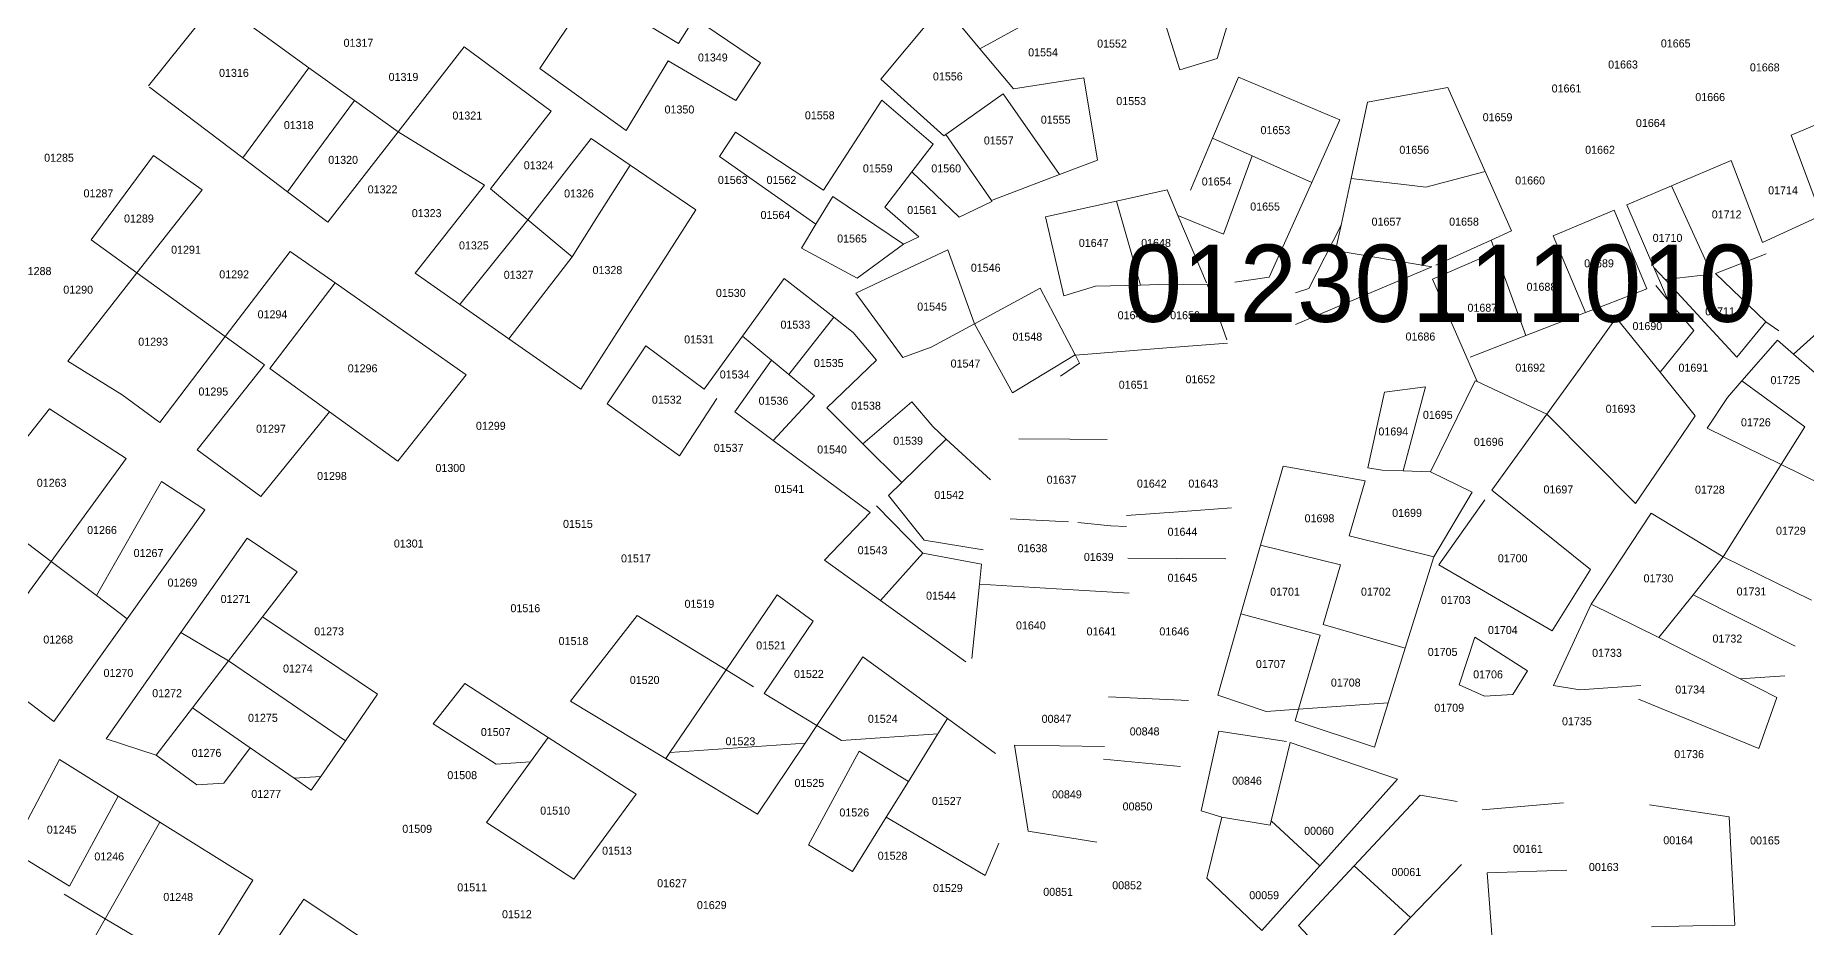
# Model space of a CAD drawing. Header units: metres. Extents: x 245232 to 248406, y 1633796 to 1637634.
# Drawn here: x 246900.2 to 247232.2, y 1636211.5 to 1636378.7 of the extents above; entities that cross this region are included whole.
import ezdxf
from ezdxf.enums import TextEntityAlignment as Align

# ---------------------------------------------------------------- set-up
doc = ezdxf.new("R2010")
doc.units = ezdxf.units.M
doc.header["$MEASUREMENT"] = 0
doc.layers.add('historique_numero_parcelle', color=7, linetype='Continuous')
doc.layers.add('limites_sections', color=7, linetype='Continuous')
doc.layers.add('LIMITES_PARCELLES', color=7, linetype='Continuous', lineweight=0, true_color=0xffffff)
doc.styles.add('Style-FANCY', font='FANCY.shx')

msp = doc.modelspace()

# ---------------------------------------------------------------- linework, layer by layer
at = {"layer": 'limites_parcelles'}
for p, q in [((247129.117, 1636398.816), (247121.702, 1636374.422)), ((247114.691, 1636372.305), (247107.532, 1636395.254)), ((247020.755, 1636377.196), (247004.545, 1636387.038)), ((246921.339, 1636369.254), (246934.119, 1636385.147)), ((246934.119, 1636385.147), (246943.218, 1636378.598)), ((246994.719, 1636372.537), (247003.028, 1636385.001)), ((247071.031, 1636383.647), (247077.215, 1636376.254)), ((247023.718, 1636381.971), (247020.755, 1636377.196)), ((247023.718, 1636381.971), (247036.124, 1636373.587)), ((247058.639, 1636370.528), (247068.482, 1636382.276)), ((247077.215, 1636376.254), (247085.224, 1636380.584)), ((246943.218, 1636378.598), (246951.431, 1636372.685)), ((246968.154, 1636360.649), (246980.573, 1636376.591)), ((246980.573, 1636376.591), (246996.845, 1636364.553)), ((247018.8, 1636373.952), (247010.943, 1636360.922)), ((247031.493, 1636366.543), (247018.8, 1636373.952)), ((247036.124, 1636373.587), (247031.493, 1636366.543)), ((247077.215, 1636376.254), (247083.51, 1636368.729)), ((247121.702, 1636374.422), (247114.691, 1636372.305)), ((246951.431, 1636372.685), (246939.049, 1636355.787)), ((246951.431, 1636372.685), (246959.967, 1636366.541)), ((247010.943, 1636360.922), (246994.719, 1636372.537)), ((247070.48, 1636359.919), (247058.639, 1636370.528)), ((247083.51, 1636368.729), (247096.744, 1636370.761)), ((247096.744, 1636370.761), (247099.3, 1636355.378)), ((247120.855, 1636359.478), (247125.712, 1636370.934)), ((247125.712, 1636370.934), (247144.721, 1636362.912)), ((246939.049, 1636355.787), (246921.571, 1636369.051)), ((247070.836, 1636360.17), (247081.605, 1636367.776)), ((247081.605, 1636367.776), (247092.169, 1636352.648)), ((247149.88, 1636366.22), (247154.952, 1636367.154)), ((247154.952, 1636367.154), (247164.962, 1636368.998)), ((247164.962, 1636368.998), (247171.941, 1636353.243)), ((246959.967, 1636366.541), (246953.121, 1636357.198)), ((246959.967, 1636366.541), (246968.154, 1636360.649)), ((246996.845, 1636364.553), (246985.468, 1636350.001)), ((247047.903, 1636349.701), (247058.851, 1636366.612)), ((247058.851, 1636366.612), (247068.442, 1636358.363)), ((247146.817, 1636351.925), (247149.88, 1636366.22)), ((247229.298, 1636360.039), (247239.389, 1636364.315)), ((246968.154, 1636360.649), (246954.96, 1636343.712)), ((246975.149, 1636356.351), (246968.154, 1636360.649)), ((247028.399, 1636356.01), (247031.413, 1636360.573)), ((247031.413, 1636360.573), (247047.903, 1636349.701)), ((247070.836, 1636360.17), (247070.48, 1636359.919)), ((247079.399, 1636347.759), (247070.836, 1636360.17)), ((247144.721, 1636362.912), (247139.457, 1636351.173)), ((246953.121, 1636357.198), (246947.428, 1636349.428)), ((246992.496, 1636344.145), (247004.336, 1636359.437)), ((247004.336, 1636359.437), (247011.657, 1636354.437)), ((247068.442, 1636358.363), (247064.476, 1636353.173)), ((247116.709, 1636349.702), (247120.855, 1636359.478)), ((247128.298, 1636356.155), (247120.855, 1636359.478)), ((247234.926, 1636344.977), (247229.298, 1636360.039)), ((246910.61, 1636340.391), (246922.327, 1636356.205)), ((246922.327, 1636356.205), (246931.444, 1636349.811)), ((246947.428, 1636349.428), (246939.049, 1636355.787)), ((246984.376, 1636350.673), (246975.149, 1636356.351)), ((247005.449, 1636344.624), (247011.657, 1636354.437)), ((247011.657, 1636354.437), (247023.965, 1636346.032)), ((247036.419, 1636350.385), (247028.399, 1636356.01)), ((247099.3, 1636355.378), (247092.169, 1636352.648)), ((247122.893, 1636341.481), (247128.298, 1636356.155)), ((247128.298, 1636356.155), (247139.457, 1636351.173)), ((247206.892, 1636350.546), (247218.074, 1636355.284)), ((247218.074, 1636355.284), (247223.958, 1636339.914)), ((246971.356, 1636334.151), (246984.376, 1636350.673)), ((247046.488, 1636343.323), (247036.419, 1636350.385)), ((247064.476, 1636353.173), (247059.38, 1636346.504)), ((247073.374, 1636344.648), (247064.476, 1636353.173)), ((247092.169, 1636352.648), (247079.399, 1636347.759)), ((247139.457, 1636351.173), (247131.492, 1636333.411)), ((247144.94, 1636343.167), (247146.817, 1636351.925)), ((247146.817, 1636351.925), (247157.232, 1636350.707)), ((247157.232, 1636350.707), (247160.841, 1636350.285)), ((247160.841, 1636350.285), (247171.941, 1636353.243)), ((247171.941, 1636353.243), (247176.886, 1636342.078)), ((247198.502, 1636346.991), (247206.892, 1636350.546)), ((247214.438, 1636333.984), (247206.892, 1636350.546)), ((246931.444, 1636349.811), (246919.202, 1636334.2)), ((246954.96, 1636343.712), (246947.428, 1636349.428)), ((246985.468, 1636350.001), (246992.496, 1636344.145)), ((247046.488, 1636343.323), (247049.656, 1636348.545)), ((247049.656, 1636348.545), (247062.912, 1636339.576)), ((247079.497, 1636347.617), (247073.374, 1636344.648)), ((247079.399, 1636347.759), (247079.497, 1636347.617)), ((247089.512, 1636344.695), (247102.817, 1636347.665)), ((247102.817, 1636347.665), (247112.336, 1636349.789)), ((247102.817, 1636347.665), (247107.341, 1636331.924)), ((247112.336, 1636349.789), (247114.37, 1636344.995)), ((247203.601, 1636335.244), (247198.502, 1636346.991)), ((246979.724, 1636328.296), (246992.496, 1636344.145)), ((246992.496, 1636344.145), (247000.779, 1636337.243)), ((247000.779, 1636337.243), (247005.449, 1636344.624)), ((247023.965, 1636346.032), (247016.968, 1636335.128)), ((247059.38, 1636346.504), (247065.759, 1636340.957)), ((247092.968, 1636329.892), (247089.512, 1636344.695)), ((247114.37, 1636344.995), (247119.744, 1636332.326)), ((247114.37, 1636344.995), (247122.893, 1636341.481)), ((247184.735, 1636341.158), (247196.162, 1636346)), ((247196.162, 1636346), (247202.291, 1636331.239)), ((247223.958, 1636339.914), (247234.926, 1636344.977)), ((246919.202, 1636334.2), (246910.61, 1636340.391)), ((247043.782, 1636338.862), (247046.488, 1636343.323)), ((247065.759, 1636340.957), (247062.912, 1636339.576)), ((247138.9, 1636331.295), (247144.94, 1636343.167)), ((247143.927, 1636338.438), (247144.94, 1636343.167)), ((247173.081, 1636340.355), (247162.713, 1636335.66)), ((247176.886, 1636342.078), (247173.081, 1636340.355)), ((247173.081, 1636340.355), (247179.571, 1636322.463)), ((247190.764, 1636326.787), (247184.735, 1636341.158)), ((246935.763, 1636322.266), (246947.923, 1636338.252)), ((246947.923, 1636338.252), (246956.347, 1636332.343)), ((246988.914, 1636321.867), (247000.779, 1636337.243)), ((247000.779, 1636337.243), (247000.779, 1636337.243)), ((247054.196, 1636333.245), (247043.782, 1636338.862)), ((247062.912, 1636339.576), (247054.196, 1636333.245)), ((247060.869, 1636333.654), (247071.193, 1636338.522)), ((247071.193, 1636338.522), (247076.227, 1636324.665)), ((247161.945, 1636335.336), (247143.927, 1636338.438)), ((247162.115, 1636333.042), (247173.508, 1636337.962)), ((247215.158, 1636334.068), (247224.619, 1636337.797)), ((246906.251, 1636317.686), (246919.202, 1636334.2)), ((246919.202, 1636334.2), (246927.239, 1636328.408)), ((246979.724, 1636328.296), (246971.356, 1636334.151)), ((247016.968, 1636335.128), (247011.054, 1636325.912)), ((247053.973, 1636330.402), (247060.869, 1636333.654)), ((247136.402, 1636324.533), (247161.945, 1636335.336)), ((247206.283, 1636329.065), (247203.601, 1636335.244)), ((247205.707, 1636332.965), (247203.601, 1636335.244)), ((247205.707, 1636332.965), (247214.438, 1636333.984)), ((247224.546, 1636325.024), (247215.158, 1636334.068)), ((246944.085, 1636316.269), (246956.347, 1636332.343)), ((246956.347, 1636332.343), (246980.933, 1636315.099)), ((247032.75, 1636322.364), (247040.545, 1636333.186)), ((247040.545, 1636333.186), (247049.844, 1636325.879)), ((247062.806, 1636318.356), (247053.973, 1636330.402)), ((247076.227, 1636324.665), (247088.545, 1636331.338)), ((247088.545, 1636331.338), (247095.113, 1636318.854)), ((247098.895, 1636331.691), (247092.968, 1636329.892)), ((247107.341, 1636331.924), (247098.895, 1636331.691)), ((247107.341, 1636331.924), (247110.722, 1636332.018)), ((247110.722, 1636332.018), (247119.837, 1636332.066)), ((247119.837, 1636332.066), (247123.554, 1636321.637)), ((247131.492, 1636333.411), (247125.01, 1636332.485)), ((247136.387, 1636330.501), (247138.9, 1636331.295)), ((247170.427, 1636313.835), (247162.115, 1636333.042)), ((247202.291, 1636331.239), (247194.55, 1636328.249)), ((247203.922, 1636331.868), (247206.283, 1636329.065)), ((247219.158, 1636318.406), (247205.707, 1636332.965)), ((246927.239, 1636328.408), (246935.763, 1636322.266)), ((246988.914, 1636321.867), (246979.724, 1636328.296)), ((247194.55, 1636328.249), (247190.764, 1636326.787)), ((247206.283, 1636329.065), (247211.064, 1636323.39)), ((247011.054, 1636325.912), (247002.401, 1636312.43)), ((247049.844, 1636325.879), (247041.442, 1636315.154)), ((247049.844, 1636325.879), (247053.493, 1636323.013)), ((247076.227, 1636324.665), (247068.098, 1636320.261)), ((247083.364, 1636311.696), (247076.227, 1636324.665)), ((247179.571, 1636322.463), (247190.764, 1636326.787)), ((247196.538, 1636325.786), (247189.743, 1636316.374)), ((247204.764, 1636315.597), (247196.538, 1636325.786)), ((247224.546, 1636325.024), (247219.158, 1636318.406)), ((247227.02, 1636323.36), (247224.546, 1636325.024)), ((247235.993, 1636324.621), (247229.79, 1636318.953)), ((246935.763, 1636322.266), (246923.518, 1636306.168)), ((246943.111, 1636316.97), (246935.763, 1636322.266)), ((247002.401, 1636312.43), (246988.914, 1636321.867)), ((247007.352, 1636309.682), (247014.587, 1636320.535)), ((247014.587, 1636320.535), (247025.567, 1636312.391)), ((247025.567, 1636312.391), (247032.75, 1636322.364)), ((247038.188, 1636317.853), (247032.75, 1636322.364)), ((247053.493, 1636323.013), (247057.851, 1636317.866)), ((247123.646, 1636321.046), (247111.435, 1636320.076)), ((247169.142, 1636318.436), (247179.571, 1636322.463)), ((247211.064, 1636323.39), (247204.764, 1636315.597)), ((247220.102, 1636313.958), (247226.742, 1636321.611)), ((247226.742, 1636321.611), (247229.79, 1636318.953)), ((246916.412, 1636311.371), (246906.251, 1636317.686)), ((247031.265, 1636308.164), (247038.188, 1636317.853)), ((247038.188, 1636317.853), (247041.442, 1636315.154)), ((247057.851, 1636317.866), (247048.546, 1636308.881)), ((247068.098, 1636320.261), (247062.806, 1636318.356)), ((247095.113, 1636318.854), (247083.364, 1636311.696)), ((247095.932, 1636317.298), (247092.333, 1636314.864)), ((247095.113, 1636318.854), (247095.151, 1636318.783)), ((247111.435, 1636320.076), (247095.151, 1636318.783)), ((247095.151, 1636318.783), (247095.932, 1636317.298)), ((247229.79, 1636318.953), (247236.664, 1636312.959)), ((246930.497, 1636301.058), (246943.111, 1636316.97)), ((246955.325, 1636308.169), (246944.085, 1636316.269)), ((246980.933, 1636315.099), (246974.062, 1636306.42)), ((247041.442, 1636315.154), (247046.23, 1636311.182)), ((247161.712, 1636296.894), (247170.095, 1636313.991)), ((247170.095, 1636313.991), (247170.427, 1636313.835)), ((247183.494, 1636307.717), (247170.427, 1636313.835)), ((247189.743, 1636316.374), (247183.494, 1636307.717)), ((247204.764, 1636315.597), (247211.358, 1636307.428)), ((247217.376, 1636310.816), (247220.102, 1636313.958)), ((247220.102, 1636313.958), (247231.875, 1636305.325)), ((246923.518, 1636306.168), (246916.412, 1636311.371)), ((247027.928, 1636310.64), (247020.896, 1636299.931)), ((247046.23, 1636311.182), (247038.501, 1636302.797)), ((247149.933, 1636297.639), (247153.108, 1636311.848)), ((247153.108, 1636311.848), (247160.783, 1636312.816)), ((247160.783, 1636312.816), (247156.584, 1636297.091)), ((247213.59, 1636305.078), (247217.376, 1636310.816)), ((246890.616, 1636293.317), (246902.838, 1636308.74)), ((246902.838, 1636308.74), (246917.181, 1636299.397)), ((246955.325, 1636308.169), (246942.457, 1636292.301)), ((246968.138, 1636298.936), (246955.325, 1636308.169)), ((247020.896, 1636299.931), (247007.352, 1636309.682)), ((247038.501, 1636302.797), (247031.265, 1636308.164)), ((247048.546, 1636308.881), (247055.309, 1636302.161)), ((247055.309, 1636302.161), (247064.48, 1636310.038)), ((247064.48, 1636310.038), (247068.415, 1636305.392)), ((247183.494, 1636307.717), (247173.188, 1636293.442)), ((247200.126, 1636290.963), (247183.494, 1636307.717)), ((247211.358, 1636307.428), (247206.565, 1636300.401)), ((246974.062, 1636306.42), (246968.138, 1636298.936)), ((247068.415, 1636305.392), (247070.931, 1636303.061)), ((247227.45, 1636298.273), (247213.59, 1636305.078)), ((247231.875, 1636305.325), (247227.45, 1636298.273)), ((246942.457, 1636292.301), (246930.497, 1636301.058)), ((247056.684, 1636289.309), (247038.501, 1636302.797)), ((247055.309, 1636302.161), (247062.608, 1636294.911)), ((247062.608, 1636294.911), (247070.931, 1636303.061)), ((247070.931, 1636303.061), (247079.21, 1636295.391)), ((247084.545, 1636303.071), (247094.082, 1636303.007)), ((247094.082, 1636303.007), (247101.118, 1636302.959)), ((247206.565, 1636300.401), (247200.126, 1636290.963)), ((246917.181, 1636299.397), (246903.135, 1636280.103)), ((247129.844, 1636283.153), (247134.058, 1636297.957)), ((247134.058, 1636297.957), (247149.437, 1636295.198)), ((247152.632, 1636297.243), (247149.933, 1636297.639)), ((247156.584, 1636297.091), (247152.632, 1636297.243)), ((247156.584, 1636297.091), (247161.712, 1636296.894)), ((247216.582, 1636280.952), (247227.45, 1636298.273)), ((247241.188, 1636291.528), (247227.45, 1636298.273)), ((246911.595, 1636273.711), (246923.819, 1636295.074)), ((246923.819, 1636295.074), (246931.916, 1636289.799)), ((247060.094, 1636292.449), (247062.608, 1636294.911)), ((247149.437, 1636295.198), (247146.443, 1636284.91)), ((247161.712, 1636296.894), (247169.539, 1636293.115)), ((246903.135, 1636280.103), (246888.754, 1636290.968)), ((247057.872, 1636290.544), (247066.55, 1636281.654)), ((247066.762, 1636284.088), (247060.094, 1636292.449)), ((247169.539, 1636293.115), (247162.316, 1636280.971)), ((247163.268, 1636279.463), (247171.92, 1636291.686)), ((247173.188, 1636293.442), (247191.685, 1636278.589)), ((246931.916, 1636289.799), (246917.342, 1636269.368)), ((247048.076, 1636280.361), (247056.684, 1636289.309)), ((247082.899, 1636288.072), (247093.825, 1636287.514)), ((247095.619, 1636287.422), (247101.757, 1636286.787)), ((247104.708, 1636288.71), (247114.435, 1636289.422)), ((247114.435, 1636289.422), (247124.377, 1636290.151)), ((247191.817, 1636272.081), (247203.087, 1636289.161)), ((247203.087, 1636289.161), (247216.582, 1636280.952)), ((246927.434, 1636266.782), (246939.845, 1636284.473)), ((246939.845, 1636284.473), (246949.247, 1636278.157)), ((247077.844, 1636282.286), (247066.762, 1636284.088)), ((247101.757, 1636286.787), (247104.721, 1636286.681)), ((247146.443, 1636284.91), (247162.316, 1636280.971)), ((247058.598, 1636272.785), (247066.55, 1636281.654)), ((247066.55, 1636281.654), (247077.562, 1636279.584)), ((247123.358, 1636280.6), (247104.954, 1636280.733)), ((247126.177, 1636270.27), (247129.844, 1636283.153)), ((247129.844, 1636283.153), (247144.865, 1636279.489)), ((247162.316, 1636280.971), (247156.989, 1636263.849)), ((247216.582, 1636280.952), (247210.933, 1636273.875)), ((247233.149, 1636272.876), (247216.582, 1636280.952)), ((246897.894, 1636272.904), (246903.135, 1636280.103)), ((246903.135, 1636280.103), (246911.595, 1636273.711)), ((246949.247, 1636278.157), (246942.756, 1636269.72)), ((247058.598, 1636272.785), (247048.076, 1636280.361)), ((247077.562, 1636279.584), (247077.169, 1636275.818)), ((247144.865, 1636279.489), (247141.599, 1636268.265)), ((247184.534, 1636267.076), (247163.268, 1636279.463)), ((247191.685, 1636278.589), (247184.534, 1636267.076)), ((247029.639, 1636259.755), (247039.216, 1636273.832)), ((247039.216, 1636273.832), (247045.977, 1636268.925)), ((247077.169, 1636275.818), (247075.718, 1636261.894)), ((247093.642, 1636274.84), (247077.169, 1636275.818)), ((247105.211, 1636274.154), (247093.642, 1636274.84)), ((247210.933, 1636273.875), (247204.544, 1636265.871)), ((247230.08, 1636264.2), (247210.933, 1636273.875)), ((246911.595, 1636273.711), (246911.595, 1636273.711)), ((246911.595, 1636273.711), (246917.342, 1636269.368)), ((247074.606, 1636261.259), (247058.598, 1636272.785)), ((247191.817, 1636272.081), (247184.753, 1636256.841)), ((247204.544, 1636265.871), (247191.817, 1636272.081)), ((246917.342, 1636269.368), (246903.606, 1636250.111)), ((246936.393, 1636261.447), (246942.756, 1636269.72)), ((246942.756, 1636269.72), (246964.327, 1636255.207)), ((247012.982, 1636269.988), (247000.509, 1636253.929)), ((247029.639, 1636259.755), (247012.982, 1636269.988)), ((247045.977, 1636268.925), (247036.805, 1636255.362)), ((247126.177, 1636270.27), (247121.835, 1636255.015)), ((247141.027, 1636266.299), (247126.177, 1636270.27)), ((247141.599, 1636268.265), (247156.989, 1636263.849)), ((246913.452, 1636246.852), (246927.434, 1636266.782)), ((246936.393, 1636261.447), (246927.434, 1636266.782)), ((247136.988, 1636252.419), (247141.027, 1636266.299)), ((247170.015, 1636265.901), (247167.069, 1636256.972)), ((247179.896, 1636259.61), (247170.015, 1636265.901)), ((247204.544, 1636265.871), (247204.544, 1636265.871)), ((247204.544, 1636265.871), (247219.78, 1636258.114)), ((246903.606, 1636250.111), (246889.215, 1636260.981)), ((246929.618, 1636252.641), (246936.393, 1636261.447)), ((246947.147, 1636254.085), (246936.393, 1636261.447)), ((247055.255, 1636262.191), (247046.677, 1636249.34)), ((247071.156, 1636250.651), (247055.255, 1636262.191)), ((247156.989, 1636263.849), (247153.793, 1636253.575)), ((247019.131, 1636244.312), (247029.639, 1636259.755)), ((247034.778, 1636256.598), (247029.639, 1636259.755)), ((247177.145, 1636255.181), (247179.896, 1636259.61)), ((247219.78, 1636258.114), (247228.119, 1636258.687)), ((247219.78, 1636258.114), (247226.667, 1636254.608)), ((246958.278, 1636246.466), (246947.147, 1636254.085)), ((246964.327, 1636255.207), (246958.278, 1636246.466)), ((246980.672, 1636257.211), (246974.731, 1636249.665)), ((246996.309, 1636247.111), (246980.672, 1636257.211)), ((247000.509, 1636253.929), (247020.479, 1636241.835)), ((247036.805, 1636255.362), (247046.677, 1636249.34)), ((247101.365, 1636254.741), (247116.358, 1636254.01)), ((247121.835, 1636255.015), (247130.903, 1636252)), ((247167.069, 1636256.972), (247171.848, 1636254.817)), ((247171.848, 1636254.817), (247177.145, 1636255.181)), ((247184.753, 1636256.841), (247189.677, 1636256.043)), ((247189.677, 1636256.043), (247201.137, 1636256.832)), ((247223.27, 1636245.059), (247200.679, 1636254.262)), ((247226.667, 1636254.608), (247223.27, 1636245.059)), ((246929.618, 1636252.641), (246922.788, 1636243.761)), ((246940.43, 1636245.16), (246929.618, 1636252.641)), ((247069.365, 1636247.767), (247071.156, 1636250.651)), ((247071.156, 1636250.651), (247080.163, 1636244.114)), ((247130.903, 1636252), (247136.987, 1636252.419)), ((247136.34, 1636250.193), (247136.988, 1636252.419)), ((247136.987, 1636252.419), (247136.988, 1636252.419)), ((247136.988, 1636252.419), (247153.793, 1636253.575)), ((247153.793, 1636253.575), (247151.203, 1636245.252)), ((246974.731, 1636249.665), (246986.515, 1636242.068)), ((247046.677, 1636249.34), (247044.485, 1636246.056)), ((247046.677, 1636249.34), (247051.294, 1636246.524)), ((247051.294, 1636246.524), (247069.365, 1636247.767)), ((247063.84, 1636238.872), (247069.365, 1636247.767)), ((247118.686, 1636233.35), (247122.02, 1636248.273)), ((247122.02, 1636248.273), (247134.72, 1636246.368)), ((247151.203, 1636245.252), (247136.34, 1636250.193)), ((246922.788, 1636243.761), (246913.452, 1636246.852)), ((246935.46, 1636238.557), (246940.43, 1636245.16)), ((246948.662, 1636239.465), (246940.43, 1636245.16)), ((246958.278, 1636246.466), (246953.671, 1636239.809)), ((246992.972, 1636242.513), (246996.309, 1636247.111)), ((246996.309, 1636247.111), (247012.77, 1636236.478)), ((247018.331, 1636243.136), (247019.131, 1636244.312)), ((247019.131, 1636244.312), (247044.485, 1636246.056)), ((247044.485, 1636246.056), (247035.567, 1636232.697)), ((247044.485, 1636246.056), (247044.485, 1636246.056)), ((247045.07, 1636226.942), (247054.594, 1636244.511)), ((247054.594, 1636244.511), (247063.84, 1636238.872)), ((247086.301, 1636229.562), (247083.704, 1636245.674)), ((247083.704, 1636245.674), (247100.608, 1636245.423)), ((247131.824, 1636231.473), (247135.394, 1636246.139)), ((247135.394, 1636246.139), (247155.516, 1636239.303)), ((246895.658, 1636225.905), (246904.664, 1636242.968)), ((246904.664, 1636242.968), (246915.67, 1636236.099)), ((246922.788, 1636243.761), (246930.416, 1636238.21)), ((246986.515, 1636242.068), (246992.972, 1636242.513)), ((246990.695, 1636239.374), (246992.972, 1636242.513)), ((247020.479, 1636241.835), (247018.331, 1636243.136)), ((247035.567, 1636232.697), (247020.479, 1636241.835)), ((247114.836, 1636241.688), (247100.415, 1636243.035)), ((246930.416, 1636238.21), (246935.46, 1636238.557)), ((246948.662, 1636239.465), (246953.671, 1636239.809)), ((246951.888, 1636237.233), (246948.662, 1636239.465)), ((246953.671, 1636239.809), (246951.888, 1636237.233)), ((246984.752, 1636231.183), (246990.695, 1636239.374)), ((247059.675, 1636232.168), (247063.84, 1636238.872)), ((247155.516, 1636239.303), (247140.99, 1636223.052)), ((246906.534, 1636219.212), (246915.67, 1636236.099)), ((246915.67, 1636236.099), (246923.472, 1636231.23)), ((247012.77, 1636236.478), (247001.124, 1636220.536)), ((247147.393, 1636223.016), (247159.802, 1636236.287)), ((247159.802, 1636236.287), (247166.708, 1636235.096)), ((247171.391, 1636233.509), (247186.631, 1636234.858)), ((247202.744, 1636234.461), (247217.728, 1636232.22)), ((246913.23, 1636213.114), (246923.472, 1636231.23)), ((246923.472, 1636231.23), (246940.912, 1636220.346)), ((246993.733, 1636225.342), (246984.752, 1636231.183)), ((247059.675, 1636232.168), (247053.324, 1636221.944)), ((247068.619, 1636226.898), (247059.675, 1636232.168)), ((247122.575, 1636232.16), (247118.686, 1636233.35)), ((247119.797, 1636220.73), (247122.575, 1636232.16)), ((247122.575, 1636232.16), (247131.622, 1636230.643)), ((247131.622, 1636230.643), (247131.824, 1636231.473)), ((247140.99, 1636223.052), (247131.824, 1636231.473)), ((247217.728, 1636232.22), (247218.762, 1636211.929)), ((247099.151, 1636227.468), (247086.301, 1636229.562)), ((246897.009, 1636225.086), (246906.534, 1636219.212)), ((247001.124, 1636220.536), (246993.733, 1636225.342)), ((247053.324, 1636221.944), (247045.07, 1636226.942)), ((247078.216, 1636221.244), (247068.619, 1636226.898)), ((247080.798, 1636227.287), (247078.216, 1636221.244)), ((247130.116, 1636210.887), (247119.797, 1636220.73)), ((247140.99, 1636223.052), (247130.116, 1636210.887)), ((247136.942, 1636211.84), (247147.393, 1636223.016)), ((247157.986, 1636213.356), (247147.393, 1636223.016)), ((247167.502, 1636223.27), (247157.986, 1636213.356)), ((247172.309, 1636221.733), (247187.259, 1636222.25)), ((247173.772, 1636202.95), (247172.309, 1636221.733)), ((246905.542, 1636217.693), (246913.23, 1636213.114)), ((246940.912, 1636220.346), (246930.103, 1636203.064)), ((246937.833, 1636198.146), (246950.506, 1636216.769)), ((246950.506, 1636216.769), (246966.155, 1636206.271)), ((246913.23, 1636213.114), (246903.285, 1636195.523)), ((246913.23, 1636213.114), (246920.088, 1636209.029)), ((247146.626, 1636201.521), (247136.942, 1636211.84)), ((247157.986, 1636213.356), (247154.682, 1636209.913)), ((247210.92, 1636211.76), (247203.141, 1636211.601)), ((247218.762, 1636211.929), (247210.92, 1636211.76))]:
    msp.add_line(p, q, dxfattribs=at)

# ---------------------------------------------------------------- texts
at = {"layer": 'historique_numero_parcelle', "style": 'Style-FANCY'}
for s, p in [('01317', (246960.728, 1636377.348)), ('01552', (247102.001, 1636377.208)), ('01665', (247207.678, 1636377.236)), ('01349', (247027.164, 1636374.604)), ('01554', (247089.073, 1636375.565)), ('01663', (247197.802, 1636373.284)), ('01668', (247224.377, 1636372.745)), ('01316', (246937.382, 1636371.716)), ('01319', (246969.171, 1636370.953)), ('01556', (247071.22, 1636371.048)), ('01553', (247105.592, 1636366.428)), ('01661', (247187.209, 1636368.792)), ('01666', (247214.142, 1636367.175)), ('01321', (246981.136, 1636363.717)), ('01350', (247020.905, 1636364.85)), ('01558', (247047.21, 1636363.759)), ('01555', (247091.433, 1636362.937)), ('01659', (247174.281, 1636363.402)), ('01318', (246949.529, 1636361.918)), ('01653', (247132.633, 1636360.973)), ('01664', (247203.01, 1636362.324)), ('01557', (247080.762, 1636359.036)), ('01656', (247158.659, 1636357.293)), ('01662', (247193.493, 1636357.293)), ('01285', (246904.592, 1636355.805)), ('01320', (246957.855, 1636355.406)), ('01324', (246994.504, 1636354.389)), ('01559', (247058.086, 1636353.8)), ('01560', (247070.912, 1636353.8)), ('01322', (246965.247, 1636349.872)), ('01563', (247030.896, 1636351.644)), ('01562', (247040.028, 1636351.644)), ('01654', (247121.611, 1636351.351)), ('01660', (247180.385, 1636351.544)), ('01714', (247227.794, 1636349.694)), ('01287', (246911.98, 1636349.131)), ('01326', (247002.067, 1636349.109)), ('01655', (247130.699, 1636346.658)), ('01289', (246919.572, 1636344.409)), ('01323', (246973.514, 1636345.413)), ('01564', (247038.899, 1636345.073)), ('01561', (247066.397, 1636345.997)), ('01657', (247153.452, 1636343.818)), ('01658', (247167.996, 1636343.818)), ('01712', (247217.226, 1636345.176)), ('01565', (247053.264, 1636340.658)), ('01647', (247098.561, 1636339.83)), ('01648', (247110.257, 1636339.83)), ('01710', (247206.145, 1636340.776)), ('01291', (246928.396, 1636338.557)), ('01325', (246982.367, 1636339.37)), ('01288', (246900.385, 1636334.553)), ('01292', (246937.425, 1636333.937)), ('01327', (246990.752, 1636333.855)), ('01328', (247007.403, 1636334.735)), ('01546', (247078.324, 1636335.182)), ('01689', (247193.299, 1636336.007)), ('01290', (246908.183, 1636331.062)), ('01530', (247030.531, 1636330.461)), ('01688', (247182.511, 1636331.607)), ('01294', (246944.608, 1636326.442)), ('01545', (247068.269, 1636327.892)), ('01649', (247105.846, 1636326.278)), ('01650', (247115.695, 1636326.278)), ('01687', (247171.43, 1636327.676)), ('01711', (247215.995, 1636327.004)), ('01533', (247042.639, 1636324.506)), ('01690', (247202.365, 1636324.24)), ('01293', (246922.24, 1636321.308)), ('01531', (247024.58, 1636321.734)), ('01548', (247086.122, 1636322.246)), ('01686', (247159.821, 1636322.278)), ('01296', (246961.504, 1636316.318)), ('01535', (247048.897, 1636317.319)), ('01547', (247074.528, 1636317.215)), ('01692', (247180.408, 1636316.437)), ('01691', (247210.984, 1636316.437)), ('01534', (247031.25, 1636315.163)), ('01651', (247106.051, 1636313.239)), ('01652', (247118.568, 1636314.266)), ('01725', (247228.245, 1636314.101)), ('01295', (246933.526, 1636311.965)), ('01532', (247018.527, 1636310.44)), ('01536', (247038.534, 1636310.235)), ('01538', (247055.875, 1636309.311)), ('01695', (247163.074, 1636307.595)), ('01693', (247197.338, 1636308.737)), ('01297', (246944.326, 1636304.995)), ('01299', (246985.543, 1636305.538)), ('01694', (247154.732, 1636304.478)), ('01726', (247222.704, 1636306.195)), ('01537', (247030.121, 1636301.406)), ('01540', (247049.513, 1636301.098)), ('01539', (247063.775, 1636302.74)), ('01696', (247172.623, 1636302.533)), ('01300', (246977.95, 1636297.632)), ('01263', (246903.207, 1636294.857)), ('01298', (246955.759, 1636296.136)), ('01541', (247041.51, 1636293.705)), ('01637', (247092.533, 1636295.426)), ('01642', (247109.462, 1636294.707)), ('01643', (247119.107, 1636294.707)), ('01697', (247185.683, 1636293.607)), ('01728', (247214.086, 1636293.567)), ('01542', (247071.47, 1636292.576)), ('01515', (247001.866, 1636287.147)), ('01698', (247140.896, 1636288.191)), ('01699', (247157.313, 1636289.218)), ('01266', (246912.647, 1636286.002)), ('01301', (246970.152, 1636283.464)), ('01644', (247115.208, 1636285.673)), ('01729', (247229.271, 1636285.867)), ('01267', (246921.368, 1636281.689)), ('01517', (247012.742, 1636280.679)), ('01543', (247057.106, 1636282.207)), ('01638', (247087.095, 1636282.593)), ('01639', (247099.51, 1636280.95)), ('01700', (247177.115, 1636280.697)), ('01645', (247115.208, 1636277.048)), ('01730', (247204.441, 1636276.935)), ('01269', (246927.73, 1636276.145)), ('01271', (246937.682, 1636273.065)), ('01544', (247069.931, 1636273.685)), ('01701', (247134.432, 1636274.434)), ('01702', (247151.464, 1636274.434)), ('01731', (247221.884, 1636274.471)), ('01516', (246992.016, 1636271.337)), ('01519', (247024.644, 1636272.158)), ('01703', (247166.444, 1636272.894)), ('01273', (246955.227, 1636267.008)), ('01640', (247086.787, 1636268.116)), ('01641', (247100.023, 1636266.987)), ('01646', (247113.669, 1636266.987)), ('01704', (247175.268, 1636267.247)), ('01268', (246904.438, 1636265.468)), ('01518', (247001.045, 1636265.176)), ('01521', (247038.086, 1636264.355)), ('01705', (247163.982, 1636263.14)), ('01732', (247217.369, 1636265.641)), ('01274', (246949.379, 1636260.026)), ('01707', (247131.764, 1636260.882)), ('01733', (247194.796, 1636262.972)), ('01270', (246915.725, 1636259.205)), ('01520', (247014.384, 1636257.887)), ('01522', (247045.165, 1636259.016)), ('01708', (247145.821, 1636257.391)), ('01706', (247172.498, 1636258.931)), ('01272', (246924.857, 1636255.406)), ('01734', (247210.392, 1636256.093)), ('01275', (246942.812, 1636250.786)), ('01524', (247059.017, 1636250.597)), ('00847', (247091.593, 1636250.597)), ('01709', (247165.213, 1636252.668)), ('01735', (247189.153, 1636250.138)), ('01507', (246986.463, 1636248.119)), ('00848', (247108.112, 1636248.235)), ('01276', (246932.244, 1636244.215)), ('01523', (247032.34, 1636246.388)), ('01736', (247210.187, 1636243.978)), ('01508', (246980.179, 1636240.034)), ('01525', (247045.268, 1636238.585)), ('00846', (247127.299, 1636238.995)), ('01277', (246943.428, 1636236.515)), ('01510', (246997.596, 1636233.386)), ('01527', (247071.021, 1636235.197)), ('00849', (247093.542, 1636236.429)), ('00850', (247106.778, 1636234.17)), ('01509', (246971.739, 1636229.972)), ('01526', (247053.681, 1636233.041)), ('01245', (246905.08, 1636229.823)), ('00060', (247140.806, 1636229.596)), ('00164', (247208.143, 1636227.828)), ('00165', (247224.405, 1636227.791)), ('01246', (246914.006, 1636224.792)), ('01513', (247009.19, 1636225.869)), ('01528', (247060.864, 1636224.93)), ('00161', (247179.974, 1636226.213)), ('00061', (247157.171, 1636221.879)), ('00163', (247194.195, 1636222.807)), ('01248', (246926.934, 1636217.194)), ('01511', (246982.044, 1636219.005)), ('01627', (247019.518, 1636219.778)), ('01529', (247071.227, 1636218.873)), ('00851', (247091.9, 1636218.154)), ('00852', (247104.828, 1636219.386)), ('00059', (247130.528, 1636217.525)), ('01512', (246990.428, 1636213.959)), ('01629', (247026.964, 1636215.672))]:
    msp.add_text(s, height=1.5, dxfattribs=at).set_placement(p, align=Align.MIDDLE_CENTER)
at = {"layer": 'limites_sections', "linetype": 'Continuous', "lineweight": 0, "style": 'Style-FANCY'}
msp.add_text('01230111010', height=14.47425, dxfattribs=at).set_placement((247163.578, 1636332.27), align=Align.MIDDLE_CENTER)

doc.saveas('drawing.dxf')
